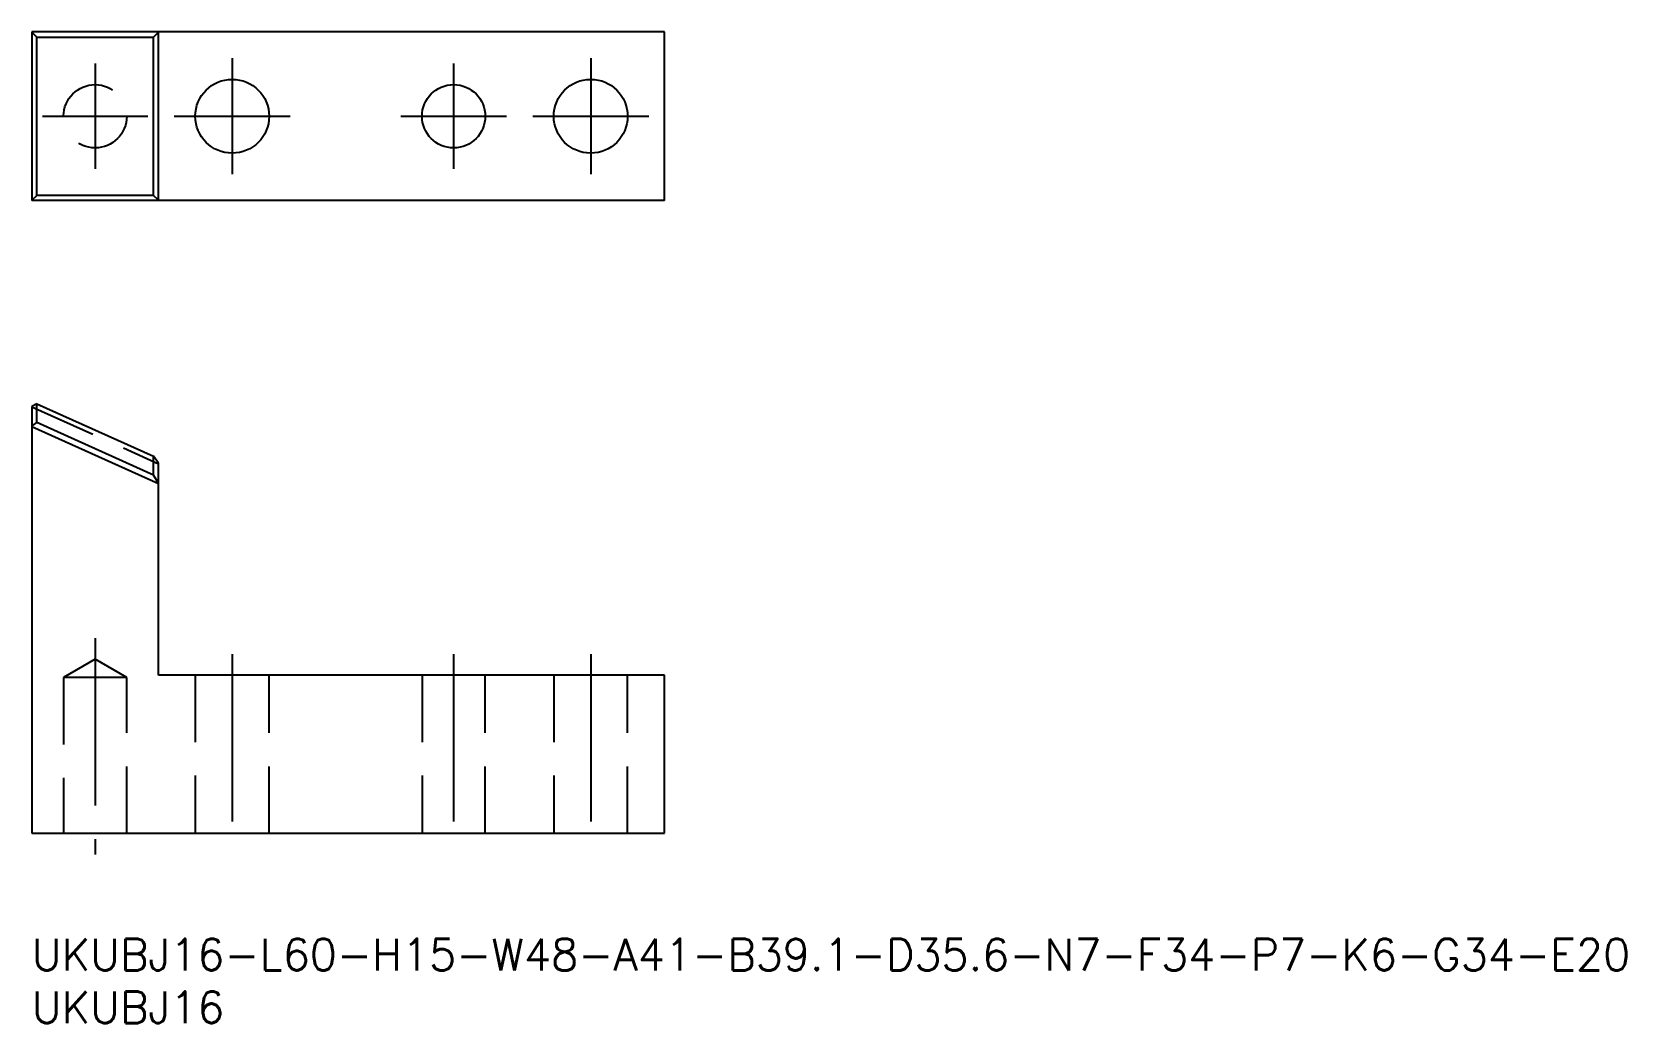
# Model space of a CAD drawing. Extents: x 0 to 151, y -8 to 86.
import ezdxf

# ---------------------------------------------------------------- set-up
doc = ezdxf.new("R2010")
doc.units = 0
doc.header["$LTSCALE"] = 0.5
doc.linetypes.add('CENTER', pattern=[50.8, 31.75, -6.35, 6.35, -6.35])
doc.linetypes.add('DASHED', pattern=[19.05, 12.7, -6.35])
for name, color, linetype in [('MSM_CENTER', 1, 'CENTER'), ('MSM_CONTINUOUS', 7, 'CONTINUOUS'), ('MSM_DASHED', 4, 'DASHED'), ('MSM_PART_NUMBER', 7, 'CONTINUOUS')]:
    doc.layers.add(name, color=color, linetype=linetype)
doc.styles.get("Standard").update_dxf_attribs({"font": 'txt.shx', "height": 1, "bigfont": 'bigfont.shx'})

# ---------------------------------------------------------------- blocks, each defined once
blk = doc.blocks.new('*U25')
at = {"layer": 'MSM_PART_NUMBER'}
blk.add_text('UKUBJ16-L60-H15-W48-A41-B39.1-D35.6-N7-F34-P7-K6-G34-E20', height=3, dxfattribs=at).set_placement((0, -3))
blk = doc.blocks.new('*U26')
at = {"layer": 'MSM_PART_NUMBER'}
blk.add_text('UKUBJ16', height=3, dxfattribs=at).set_placement((0, -8))

msp = doc.modelspace()

# ---------------------------------------------------------------- linework, layer by layer
at = {"layer": 'MSM_CENTER'}
for p, q in [((19, 83.5), (19, 72.5)), ((53, 83.5), (53, 72.5)), ((6, 83), (6, 73)), ((40, 83), (40, 73)), ((1, 78), (11, 78)), ((13.5, 78), (24.5, 78)), ((35, 78), (45, 78)), ((47.5, 78), (58.5, 78)), ((6, 28.5), (6, 8)), ((19, 27), (19, 8)), ((40, 27), (40, 8)), ((53, 27), (53, 8))]:
    msp.add_line(p, q, dxfattribs=at)
at = {"layer": 'MSM_CONTINUOUS'}
for p, q in [((60, 86), (0, 86)), ((0, 86), (0, 70)), ((0.46, 85.5), (0, 85.96)), ((0.46, 85.5), (11.54, 85.5)), ((0.46, 70.5), (0.46, 85.5)), ((12, 85.96), (11.54, 85.5)), ((11.54, 70.5), (11.54, 85.5)), ((12, 70), (12, 86)), ((60, 70), (60, 86)), ((0, 70.04), (0.46, 70.5)), ((60, 70), (0, 70)), ((11.54, 70.5), (0.46, 70.5)), ((12, 70.04), (11.54, 70.5)), ((0.46, 50.74), (0, 50.49)), ((0, 50.49), (0, 10)), ((0.46, 50.74), (11.54, 45.75)), ((0.46, 48.95), (0.46, 50.74)), ((0, 48.6), (0.46, 48.95)), ((12, 43.15), (0, 48.55)), ((11.54, 43.96), (0.46, 48.95)), ((12, 45.09), (11.54, 45.75)), ((11.54, 43.96), (11.54, 45.75)), ((12, 43.2), (11.54, 43.96)), ((12, 25), (12, 45.09)), ((60, 25), (12, 25)), ((60, 10), (60, 25)), ((0, 10), (60, 10))]:
    msp.add_line(p, q, dxfattribs=at)
for centre, radius in [((19, 78), 3.5), ((40, 78), 3), ((53, 78), 3.5)]:
    msp.add_circle(centre, radius, dxfattribs=at)
at = {"layer": 'MSM_DASHED'}
for p, q in [((0, 50.45), (12, 45.05)), ((6, 26.5), (3, 24.77)), ((9, 24.77), (6, 26.5)), ((3, 24.77), (3, 10)), ((9, 24.77), (3, 24.77)), ((9, 10), (9, 24.77)), ((15.5, 25), (15.5, 10)), ((22.5, 10), (22.5, 25)), ((37, 25), (37, 10)), ((43, 10), (43, 25)), ((49.5, 25), (49.5, 10)), ((56.5, 10), (56.5, 25))]:
    msp.add_line(p, q, dxfattribs=at)
msp.add_circle((6, 78), 3, dxfattribs=at)

# ---------------------------------------------------------------- block references
at = {"layer": 'MSM_CONTINUOUS'}
for name in ['*U25', '*U26']:
    msp.add_blockref(name, (0, 0), dxfattribs=at)

doc.saveas('drawing.dxf')
